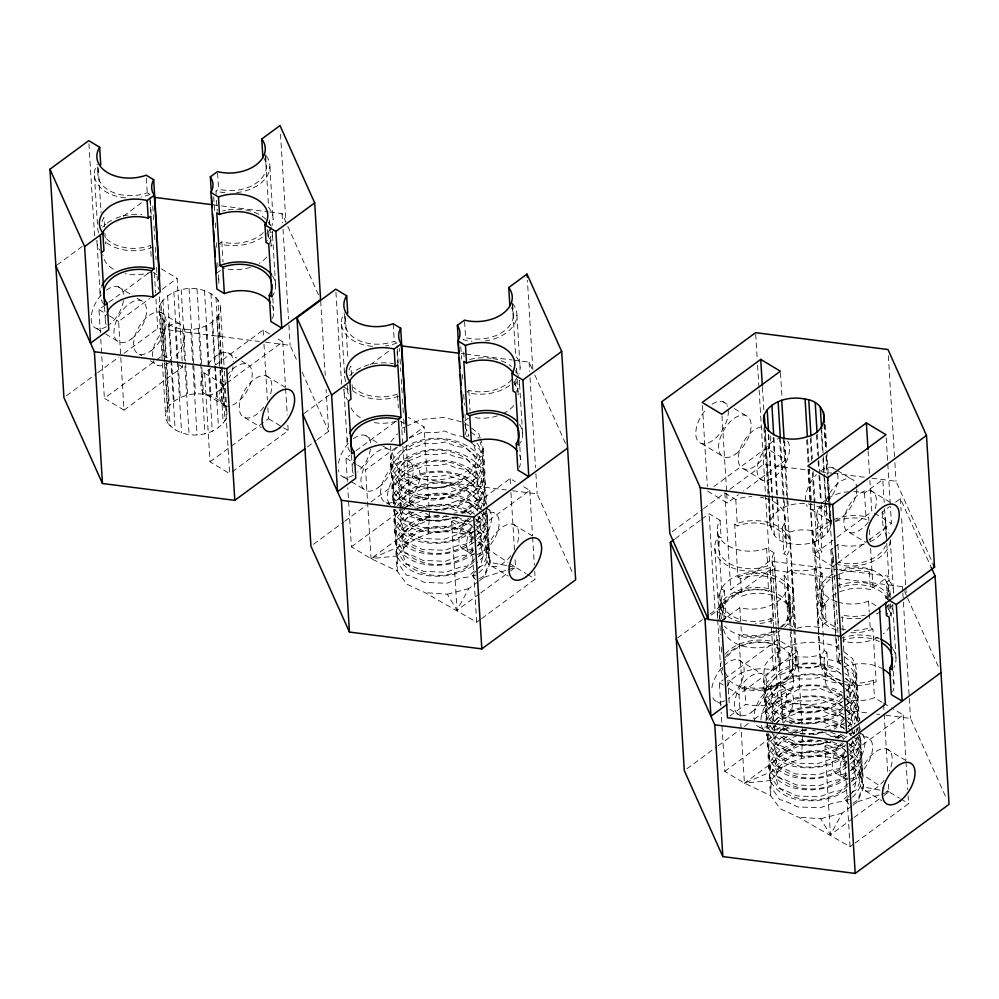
<?xml version="1.0" encoding="UTF-8"?>
<svg xmlns="http://www.w3.org/2000/svg" width="999" height="999" viewBox="0 0 999 999"><rect width="100%" height="100%" fill="white"/><g stroke="black" fill="none" stroke-linecap="round" stroke-linejoin="round"><path stroke-width="0.75" stroke-dasharray="5 3.75" d="M476.96 443.281C503.908 478.746 449.475 507.817 418.681 498.089C406.855 495.804 396.853 488.686 391.433 477.984L392.083 460.564C410.414 431.743 458.054 431.281 479.957 456.331C497.814 485.714 463.136 511.388 435.776 510.227M419.343 509.065C407.53 506.78 397.54 499.662 392.108 488.961L392.757 471.54C411.076 442.719 458.728 442.257 480.619 467.307C491.533 484.39 482.055 506.643 464.148 514.248M395.567 504.22L392.769 499.937L393.431 482.517C411.763 453.696 459.39 453.234 481.293 478.284C484.49 487.112 489.385 497.327 483.316 506.281M473.189 531.306C458.504 542.17 439.098 545.479 421.366 541.995C409.54 539.722 399.55 532.604 394.118 521.903L394.78 504.483C413.099 475.661 460.739 475.199 482.642 500.249L484.527 505.531M473.863 542.282C459.178 553.159 439.772 556.455 422.028 552.984C410.214 550.699 400.224 543.581 394.792 532.879L395.442 515.459L400.549 509.04M474.525 553.259C459.852 564.123 440.447 567.444 422.702 563.96C410.876 561.675 400.899 554.557 395.467 543.856L396.116 526.436L407.342 513.474L411.463 511.638M472.752 565.821C458.541 575.624 440.122 578.109 423.376 574.937C411.551 572.664 401.561 565.546 396.128 554.832L396.79 537.412C405.519 521.503 424.238 515.771 441.271 515.109M480.419 619.43L476.685 622.177L425.012 592.632L406.905 584.253L397.115 570.991L396.615 562.787L397.465 548.389C412.762 523.414 449.088 521.066 473.126 533.803M841.445 713.511C827.234 723.313 808.815 725.798 792.07 722.627C780.256 720.341 770.254 713.224 764.822 702.522L765.484 685.102C780.356 660.664 815.234 658.104 839.21 669.392M771.578 722.002L765.496 713.498L766.158 696.078C781.455 671.091 817.781 668.743 841.82 681.48M765.983 721.44L766.82 707.055C782.13 682.08 818.443 679.72 842.494 692.457M846.578 755.843C831.905 766.708 812.499 770.017 794.754 766.545C782.929 764.26 772.939 757.142 767.507 746.44L767.819 733.666M847.252 766.82C832.567 777.697 813.174 780.993 795.429 777.522C783.603 775.236 773.613 768.119 768.181 757.417L768.843 739.997L772.976 734.615M847.926 777.796C833.241 788.673 813.835 791.982 796.103 788.498C784.277 786.225 774.287 779.108 768.855 768.393L769.517 750.973L780.731 738.024L786.225 735.564M846.153 790.359C831.93 800.162 813.511 802.647 796.765 799.475C784.952 797.202 774.962 790.084 769.53 779.382L770.179 761.95C778.908 746.041 797.627 740.309 814.66 739.647M853.808 843.968L850.074 846.715L798.413 817.17L780.294 808.79L770.516 795.529L770.017 787.324L770.853 772.939C786.151 747.951 822.477 745.604 846.515 758.341M393.419 503.783L394.106 493.494C412.425 464.672 460.064 464.223 481.968 489.26L486.913 505.057M766.807 728.321L767.494 718.031C782.791 693.056 819.118 690.696 843.156 703.446M393.968 503.946L394.305 496.803L405.569 484.503L421.178 478.446L424.625 476.261L438.898 476.473L447.165 474.912L456.555 478.733L468.032 480.956L471.74 484.927L482.467 493.206L486.6 507.23M394.905 509.203L394.118 521.903M767.369 728.483L767.694 721.34L778.958 709.04L794.567 702.984L798.014 700.799L812.299 701.011L820.554 699.45L829.944 703.284L841.42 705.494L845.142 709.465M768.306 733.753L767.507 746.44M766.57 720.117L767.032 710.364L778.296 698.064L793.905 692.007L797.352 689.822L811.625 690.034L819.879 688.473L829.27 692.295L840.746 694.517L842.607 696.503M390.709 446.016L390.759 467.008C396.191 477.709 406.181 484.827 418.007 487.1C445.904 494.268 494.942 475.487 480.669 439.535M473.838 538.586C449.275 525.836 413.037 530.794 397.914 555.894L397.115 570.991L371.041 558.653L351.386 546.828L347.764 487.687M847.227 763.136C822.664 750.374 786.425 755.331 771.315 780.431L770.516 795.529L744.43 783.191L724.774 771.365L721.166 712.225M428.134 533.653L429.545 515.571L424.125 426.86L408.404 417.407M801.523 758.191L802.659 735.439M390.759 467.008L391.62 452.884L397.502 446.928M391.433 477.984L392.295 463.861L403.559 451.56L419.168 445.504L422.614 443.319L436.888 443.531L445.142 441.97L454.533 445.804L466.009 448.014L469.73 451.985L480.444 460.277L485.114 475.624M392.769 499.937L393.631 485.814L404.895 473.526L420.504 467.47L423.951 465.284L438.236 465.497L446.491 463.936L455.881 467.757L467.357 469.98L471.066 473.951L481.793 482.23L486.463 497.589M394.792 532.879L395.654 518.756L405.119 508.578M395.467 543.856L396.316 529.732L407.58 517.445L423.189 511.388M396.128 554.832L396.99 540.721L408.254 528.421L423.863 522.365L427.31 520.179L441.595 520.392L449.85 518.831L459.24 522.652L470.716 524.875L473.501 527.847M843.218 700.948C828.546 711.825 809.14 715.109 791.395 711.638C779.582 709.365 769.58 702.247 764.16 691.545L765.009 677.422L776.273 665.122L791.882 659.065L795.329 656.88L809.615 657.092L817.869 655.531L827.259 659.365L838.735 661.575L840.596 663.561M764.822 702.522L765.684 688.398L776.947 676.111L792.557 670.054L796.003 667.856L810.289 668.081L818.543 666.508L827.934 670.341L839.41 672.552L841.27 674.537M768.181 757.417L769.043 743.293L779.407 732.055M768.855 768.393L769.717 754.282L780.981 741.982L796.59 735.926M769.53 779.382L770.391 765.259L781.655 752.959L797.252 746.902L800.699 744.717L814.984 744.929L823.238 743.368L832.629 747.19L844.105 749.412L846.89 752.397M392.108 488.961L392.957 474.837L404.22 462.549L419.83 456.493L423.276 454.295L437.562 454.52L445.816 452.947L455.207 456.78L466.683 458.991L470.404 462.974L481.118 471.253L485.789 486.613M765.496 713.498L766.358 699.375L777.622 687.087L793.231 681.031L796.678 678.845L810.951 679.058L819.217 677.497L828.608 681.318L840.084 683.541L843.793 687.512M845.916 744.854C831.23 755.731 811.825 759.028 794.08 755.556C782.267 753.283 772.277 746.166 766.845 735.464L767.095 732.629M828.371 475.949L831.218 522.452C831.031 532.592 821.765 539.36 812.949 542.32A30.694 20.455 -3.5 0 1 789.61 543.493C765.396 540.397 770.329 516.033 769.43 498.513M764.16 691.545L763.536 681.343L764.335 666.246C779.12 641.558 812.749 637.474 837.849 647.09M477.197 510.901L479.907 499.762L476.398 488.823C458.603 466.745 419.493 466.421 401.573 488.486L398.851 498.251L402.272 507.717M479.22 516.308L477.872 521.878L475.999 524.075M847.901 691.52L850.611 680.381L847.102 669.442L844.105 666.483M849.25 713.486L851.96 702.347L848.451 691.408L845.416 688.411M850.599 735.439L851.273 732.654M852.622 740.858L851.26 746.428L849.387 748.613M399.912 507.842L402.247 499.463C420.154 477.397 459.278 477.722 477.072 499.8L480.132 509.378M402.922 510.439L400.187 520.217L403.608 529.682C421.303 548.139 454.745 545.804 472.252 528.446M772.239 722.801L774.974 713.024C790.758 693.318 823.139 691.87 842.706 706.38M775.249 725.399L772.914 733.778L776.335 743.231C793.768 761.488 826.061 759.203 844.03 743.094M776.31 734.989L773.588 744.755L777.01 754.22C794.704 772.677 828.134 770.341 845.641 752.984M465.097 434.665L466.658 429.308L468.506 430.132M840.109 662.524L838.099 660.539L840.059 653.846M480.132 509.84L486.251 494.08M853.533 734.39L855.344 728.558M474.125 523.813L484.652 533.179C492.769 546.54 490.034 564.91 477.097 574.088M844.58 662.662C861.275 672.302 861.263 698.801 846.215 709.752M844.917 673.376C861.338 682.592 862.249 708.478 847.914 719.73M847.514 748.351L858.041 757.717C866.158 771.078 863.423 789.447 850.486 798.626M487.137 508.566L480.994 523.913L474.3 530.244M486.251 511.201C490.172 520.966 484.715 532.604 477.21 539.11M483.903 512.275C491.383 525.636 488.261 543.281 475.649 552.197M477.659 516.583C493.518 527.022 491.421 553.046 476.323 563.186M843.83 651.735L852.209 658.229C860.414 671.915 857.329 690.609 844.342 699.887M845.591 684.352C859.252 691.982 862.462 711.837 854.182 724.325M856.193 732.279L859.327 723.576M860.526 733.104L854.395 748.451L847.701 754.782M859.652 735.739C863.561 745.504 858.104 757.142 850.599 763.648M857.292 736.812C864.772 750.174 861.65 767.819 849.038 776.747M852.11 742.057C866.995 752.809 864.322 777.896 849.712 787.724M483.441 448.301L477.272 463.012C456.98 482.854 423.588 485.177 399.912 470.067L390.134 456.805M479.47 580.719L484.253 577.197L490.434 562.487L490.272 559.952L485.589 544.405L474.912 534.877M856.842 672.839L850.661 687.549L845.878 691.071M852.859 805.256L857.654 801.735L863.823 787.025L858.99 768.943L850.624 761.475M483.716 512.45L480.806 520.829L475.437 524.238M857.105 736.987L854.195 745.366L848.838 748.775M484.228 461.138L478.121 476.91L470.167 482.005L462.612 489.21L455.644 490.222L441.271 495.417L419.018 494.555L405.344 488.224L400.974 487.287L395.367 479.133L391.246 474.95M484.902 472.115L478.796 487.887L470.841 492.982L463.286 500.187L456.318 501.198L441.945 506.406L419.692 505.531L406.019 499.213L401.635 498.264L396.041 490.109L391.92 485.926M485.576 483.104L479.458 498.863L471.516 503.971L463.961 511.163L454.108 513.224M487.587 516.033L481.481 531.805L477.185 534.527M488.261 527.022L482.155 542.782L476.785 546.191M488.936 537.999L482.817 553.758L478.533 556.493M489.597 548.975L483.491 564.747L478.134 568.144M490.272 559.952L484.165 575.724L478.796 579.133M857.629 685.676L851.51 701.448L846.153 704.857M858.291 696.665L852.184 712.424L847.889 715.147M858.965 707.642L852.859 723.401L847.489 726.81M858.041 722.314L859.639 718.618L854.957 703.071L846.265 695.329M860.988 740.571L854.869 756.343L850.586 759.065M861.65 751.56L855.544 767.319L850.174 770.729M862.324 762.537L856.218 778.308L851.922 781.031M862.999 773.513L856.892 789.285L851.523 792.694M863.673 784.49L857.554 800.261L852.197 803.671M478.271 581.605L468.693 588.648L457.03 610.364L447.315 594.218L425.012 592.632M851.66 806.143L842.095 813.186L830.419 834.902L820.703 818.755L798.413 817.17M770.766 520.204C773.838 512.862 780.893 508.204 788.186 505.681A30.694 20.455 -3.5 0 1 811.525 504.507C820.504 506.53 830.306 512.425 831.218 522.452M768.169 729.02L770.366 725.711M161.201 302.685C173.514 285.152 203.971 283.354 217.882 299.812L224.338 405.207A30.694 20.455 -3.5 0 1 224.912 420.779C212.6 438.311 182.155 440.109 168.232 423.651L161.788 318.244A30.694 20.455 -3.5 0 1 161.201 302.685L167.645 408.079A30.694 20.455 -3.5 0 0 168.232 423.651M161.788 318.244C175.699 334.702 206.156 332.904 218.469 315.372A30.694 20.455 -3.5 0 0 217.882 299.812M167.645 408.079C179.957 390.559 210.414 388.761 224.338 405.207M390.934 441.708L397.465 433.841M775.149 725.311L770.666 730.569M776.048 724.25L779.632 720.017L795.241 713.973L798.688 711.775L812.974 711.987L821.228 710.426L830.619 714.26L842.095 716.47L843.955 718.456M475.524 579.695L472.24 575.561L475.936 571.228M476.86 570.142L480.556 565.796L483.266 554.657L479.757 543.718L474.687 538.736M848.913 804.232L845.629 800.099L849.325 795.766M850.249 794.68L853.945 790.334L856.655 779.195L853.146 768.256L848.089 763.273M470.641 518.556C452.672 534.652 420.379 536.95 402.934 518.693L399.525 509.24M472.927 539.423C455.419 556.78 421.978 559.115 404.283 540.659L400.861 531.193L403.596 521.428L412.05 512.937L414.66 511.763M476.673 535.052L478.546 532.867L481.243 521.728L479.495 516.258M473.588 550.399C456.081 567.757 422.652 570.092 404.957 551.635L401.536 542.17L404.258 532.405C420.055 512.687 452.422 511.251 471.99 525.761M477.335 546.028L479.208 543.843L481.918 532.704L478.409 521.765L475.374 518.768M474.263 561.388C456.755 578.746 423.326 581.068 405.619 562.612L402.21 553.159L404.932 543.381C420.941 523.451 454.483 521.903 473.676 537.737M478.009 557.005L479.882 554.82L482.592 543.681L479.083 532.742L477.06 530.744M843.218 696.99C826.136 715.534 791.633 718.031 773.651 699.325L770.229 689.859L772.951 680.082C788.96 660.152 822.502 658.616 841.695 674.437M842.956 709.065C825.449 726.423 792.02 728.758 774.312 710.301L770.903 700.836L773.626 691.071C789.422 671.353 821.79 669.917 841.358 684.427M846.702 704.695L848.576 702.509L851.285 691.37L847.776 680.431L845.753 678.433M844.567 718.955L840.821 723.326L828.096 730.431M848.051 726.648L849.924 724.462L852.622 713.323L849.125 702.384L847.09 700.386M846.315 763.96C828.808 781.318 795.379 783.653 777.672 765.197L774.262 755.731L776.985 745.966L785.451 737.474L788.061 736.3M850.062 759.59L851.935 757.404L854.644 746.265L852.884 740.796M846.99 774.937C829.482 792.294 796.041 794.63 778.346 776.173L774.924 766.72L777.659 756.942C793.443 737.237 825.823 735.788 845.391 750.299M850.736 770.566L852.609 768.381L855.306 757.242L851.81 746.303L848.763 743.306M847.664 785.926C830.157 803.283 796.715 805.619 779.02 787.15L775.599 777.697L778.333 767.919C794.342 747.989 827.884 746.44 847.077 762.274M851.41 781.543L853.283 779.357L855.981 768.219L852.484 757.279L850.449 755.294L858.541 761.675L863.211 777.022M397.265 506.031L406.243 495.479L421.853 489.423L425.299 487.237L439.572 487.45L447.827 485.889L457.217 489.722L468.706 491.933L472.415 495.904L483.129 504.195L483.454 505.494M401.511 508.004C422.777 486.95 463.411 488.424 483.304 511.226M774.237 721.565C791.72 703.471 822.414 703.221 843.83 714.422M776.847 730.469L780.069 727.035M403.983 509.378C422.077 488.286 460.327 489.148 477.747 510.789M775.649 724C791.645 704.07 825.186 702.522 844.38 718.356M778.433 732.866L784.777 726.498M468.943 518.031L464.622 522.152L457.654 523.164L443.281 528.359L421.029 527.497L407.367 521.166L402.984 520.229L397.377 512.075L393.256 507.879L393.444 510.914C398.876 521.628 408.866 528.746 420.691 531.018C438.436 534.49 457.829 531.193 472.515 520.317M471.778 526.948L465.297 533.129L458.329 534.14L443.956 539.335L421.703 538.473L408.029 532.142L403.658 531.206L398.052 523.051L393.931 518.868M473.526 536.9L465.971 544.105L459.003 545.117L444.63 550.312L422.377 549.45L408.703 543.119L404.32 542.182L398.726 534.028L394.605 529.845M473.126 548.913L466.645 555.082L459.677 556.093L445.304 561.301L423.039 560.427L409.378 554.108L404.995 553.171L399.4 545.017L395.279 540.821M474.875 558.866L467.307 566.058L460.339 567.07L445.979 572.277L423.713 571.403L410.052 565.084L405.669 564.148L400.062 555.993L395.941 551.798M474.463 570.866L467.982 577.047L461.014 578.059L446.64 583.254L424.388 582.392L410.726 576.061L406.343 575.124L400.736 566.97L396.615 562.787M842.482 707.579L836.001 713.748L829.033 714.76L814.672 719.954L792.407 719.093L778.745 712.762L774.362 711.825L768.755 703.671L764.635 699.487M844.242 717.519L836.675 724.725L829.707 725.736L823.963 727.821M842.344 742.569L838.024 746.69L831.056 747.702L816.683 752.896L794.43 752.035L780.756 745.704L776.373 744.767L770.778 736.613L766.658 732.429L766.845 735.464M845.179 751.498L838.698 757.667L831.73 758.678L817.357 763.873L795.092 763.011L781.43 756.68L777.047 755.744L771.44 747.589L767.332 743.406M846.927 761.438L839.36 768.643L832.392 769.655L818.019 774.862L795.766 773.988L782.105 767.669L777.721 766.72L772.115 758.566L767.994 754.382M846.515 773.451L840.034 779.62L833.066 780.631L818.693 785.838L796.44 784.964L782.766 778.646L778.396 777.709L772.789 769.555L768.668 765.359M848.263 783.403L840.708 790.609L833.74 791.62L819.367 796.815L797.115 795.953L783.441 789.622L779.058 788.686L773.463 780.531L769.342 776.335M847.864 795.404L841.383 801.585L834.415 802.597L820.042 807.791L797.776 806.93L784.115 800.599L779.732 799.662L774.138 791.508L770.017 787.324M57.105 264.922L82.143 246.491M123.426 216.096L142.195 202.285M216.184 194.156L215.996 191.059L218.569 189.148A34.228 22.815 -3.5 0 0 256.93 182.63A34.228 22.815 -3.5 0 0 262.824 156.581M100.375 332.929L98.951 309.578L103.933 305.919M108.916 302.247L150 272.003M263.324 232.642A34.228 22.815 -3.5 0 1 221.803 241.858L219.218 243.756A37.775 25.175 -3.5 0 0 266.308 233.816M161.401 268.868L177.123 278.321L182.542 367.033L124.026 410.114L118.606 321.403L149.725 298.489M162.175 289.323L177.123 278.321M216.271 273.464L221.029 269.955M270.03 227.685L271.166 246.291A34.228 22.815 -3.5 0 0 267.657 235.639L272.527 232.043M66.421 395.754L96.453 373.638M97.702 372.727L118.968 357.068M123.976 353.384L157.755 328.509L259.34 341.433M124.026 410.114L104.383 398.301L155.419 360.714M156.668 359.802L162.887 355.219L159.178 294.518M204.595 373.114L224.251 384.927L229.67 473.638L210.027 461.825L204.595 373.114L210.826 368.531M215.796 364.86L263.112 330.032L269.668 333.978M226.736 383.092L282.767 341.858L274.9 337.125M210.027 461.825L229.945 447.165M231.194 446.241L268.544 418.743L267.869 407.854M304.121 413.449L329.146 395.03M370.429 364.635L390.447 349.9M232.168 471.815L288.187 430.569L287.712 422.789M307.38 446.928L316.134 440.484M317.395 439.56L328.646 431.268L326.086 389.423M511.438 307.63A34.228 22.815 -3.5 0 1 502.46 332.192A34.228 22.815 -3.5 0 1 465.584 337.687L462.999 339.585A37.775 25.175 -3.5 0 0 471.965 341.246M347.39 481.468L345.954 458.116L349.687 455.369M355.919 450.786L397.003 420.542M467.082 391.658L468.806 390.397A34.228 22.815 -3.5 0 0 512.112 379.245M397.914 555.894L371.041 558.653L365.609 469.942L396.74 447.028M409.19 437.862L424.125 426.86M464.473 421.116L470.417 416.745M518.181 394.817A34.228 22.815 -3.5 0 0 514.66 384.165L519.53 380.582M313.424 544.28L343.456 522.177M344.705 521.253L365.984 505.594M370.979 501.91L404.77 477.047L506.356 489.972M351.386 546.828L402.422 509.253M403.671 508.341L409.902 503.758L406.181 443.057M479.445 593.868L457.03 610.364L451.598 521.653L457.829 517.07M462.812 513.399L510.114 478.571L515.359 481.718M476.685 622.177L471.253 533.466L473.751 531.63M474.987 530.719L529.77 490.384L520.604 484.877M480.681 592.944L509.315 571.865M510.564 570.953L515.546 567.282L514.872 556.393M481.655 618.518L535.202 579.108L534.715 571.316M713.86 486.6L766.158 448.101L785.801 459.915L743.481 491.083M672.315 531.668L702.347 509.565M703.596 508.641L724.862 492.982L735.776 499.55A34.228 22.815 -3.5 0 1 751.91 496.653M729.869 489.298L763.661 464.423L810.064 470.329M675.361 538.611L700.386 520.179M701.635 519.268L709.14 513.736L720.067 520.304A34.228 22.815 -3.5 0 0 727.884 545.654A34.228 22.815 -3.5 0 0 766.583 548.276L774.088 552.784L778.77 629.47M707.642 491.183L727.297 502.997L738.498 494.742M765.334 498.326A34.228 22.815 -3.5 0 1 782.292 527.522L789.797 532.042L795.704 628.658L788.211 624.15A34.228 22.815 -3.5 0 0 780.394 598.788A34.228 22.815 -3.5 0 0 741.695 596.178L730.769 589.61L769.567 561.051L837.637 569.705M789.797 532.042A30.694 20.455 -3.5 0 1 813.136 530.856L820.279 525.599A34.228 22.815 -3.5 0 1 820.241 505.444M853.795 491.595A34.228 22.815 -3.5 0 1 864.522 493.031L882.779 479.582L884.19 502.584M677.509 637.999L702.534 619.567M710.052 614.035L770.104 569.83L834.752 578.059M711.113 615.147L723.288 606.181A34.228 22.815 -3.5 0 1 729.17 580.132A34.228 22.815 -3.5 0 1 767.532 573.613L774.662 568.356A30.694 20.455 -3.5 0 1 774.088 552.784M721.578 621.116L739.834 607.679A34.228 22.815 -3.5 0 0 778.196 601.148A34.228 22.815 -3.5 0 0 784.09 575.099L791.22 569.855A30.694 20.455 -3.5 0 0 814.56 568.668L822.065 573.176A34.228 22.815 -3.5 0 0 836.55 601.61M833.853 566.982L813.286 554.707L835.701 538.211M836.937 537.287L871.802 511.625L869.892 480.507M721.615 618.593A34.228 22.815 -3.5 0 1 733.303 595.704A34.228 22.815 -3.5 0 1 768.606 591.171L771.191 589.273A37.775 25.175 -3.5 0 0 731.156 593.893A37.775 25.175 -3.5 0 0 718.393 619.88M837.412 574.862A34.228 22.815 -3.5 0 0 825.112 604.657L822.527 606.555L819.305 553.858L821.89 551.96A34.228 22.815 -3.5 0 1 831.48 523.538M835.376 521.64A34.228 22.815 -3.5 0 1 866.133 519.38L868.718 517.482L868.905 520.579M835.664 636.026L831.355 565.484A30.694 20.455 -3.5 0 0 830.768 549.912L833.141 548.164M834.327 547.29L837.899 544.667A34.228 22.815 -3.5 0 0 864.922 543.781M869.842 541.883A34.228 22.815 -3.5 0 0 882.142 512.087L889.447 506.718M895.541 502.235L900.411 498.651L931.305 567.544M836.675 563.773L832.941 566.52L827.609 479.37M837.924 562.862L867.794 540.859M869.043 539.947L891.458 523.451L890.409 506.331M790.271 632.105L791.495 652.247A37.775 25.175 -3.5 0 1 785.589 681.743A37.775 25.175 -3.5 0 1 742.095 688.623L738.873 635.926L741.445 634.028A34.228 22.815 -3.5 0 0 776.111 629.87M779.807 627.497A34.228 22.815 -3.5 0 0 785.701 601.448L788.273 599.55L790.172 630.556M836.388 564.135L838.973 562.225A34.228 22.815 -3.5 0 0 885.489 545.841M886.6 537.537A34.228 22.815 -3.5 0 0 883.216 529.657L885.801 527.759A37.775 25.175 -3.5 0 1 889.185 533.528M720.779 706.006L719.355 682.654L723.089 679.907M724.337 678.995L777.871 639.585L797.514 651.398L802.559 733.89M838.598 574.338A34.228 22.815 -3.5 0 1 869.355 572.077L871.94 570.179A37.775 25.175 -3.5 0 0 838.473 571.703M796.927 628.284A30.694 20.455 -3.5 0 1 819.043 627.472L826.185 622.227A34.228 22.815 -3.5 0 1 832.067 596.178L838.486 592.432A34.228 22.815 -3.5 0 1 870.429 589.647L888.698 576.198L839.185 569.905M742.095 688.623L744.68 686.725A34.228 22.815 -3.5 0 0 783.029 680.207A34.228 22.815 -3.5 0 0 788.923 654.158L791.495 652.247M887.487 599.412L886.438 582.355L889.023 580.456L884.565 508.728M740.334 716.271L738.998 694.48L797.514 651.398M726.935 686.613A34.228 22.815 -3.5 0 1 773.438 670.229L780.581 664.972A30.694 20.455 -3.5 0 1 779.994 649.4L778.87 631.006M729.919 715.946L745.754 704.295A34.228 22.815 -3.5 0 0 784.103 697.764A34.228 22.815 -3.5 0 0 789.997 671.715L788.923 654.158M789.997 671.715L797.127 666.47A30.694 20.455 -3.5 0 0 820.466 665.284L827.971 669.792A34.228 22.815 -3.5 0 0 842.469 698.239M841.008 664.36L837.262 662.1A30.694 20.455 -3.5 0 0 836.675 646.54L841.433 643.031M890.796 613.861A34.228 22.815 -3.5 0 0 888.049 608.716L892.931 605.119M686.825 768.83L716.845 746.715M718.106 745.791L739.372 730.144M744.38 726.448L749.387 722.764M754.382 719.08L778.159 701.585L842.806 709.802M724.774 771.365L774.575 734.715M780.806 730.132L783.291 728.296L777.871 639.585M841.096 694.605C821.54 708.491 793.356 707.08 773.313 694.605L763.536 681.343M852.834 818.406L830.419 834.902L824.999 746.191L831.218 741.608M836.2 737.936L841.183 734.277M850.074 846.715L844.654 758.004L847.14 756.168M848.388 755.256L903.158 714.934L891.37 707.841M854.083 817.482L882.716 796.403M883.953 795.491L888.935 791.82L888.273 780.931M855.057 843.056L908.591 803.646L908.116 795.866M844.567 722.901L834.202 729.033M797.839 723.738L799.362 722.764L813.636 722.976L821.902 721.403L831.293 725.237L842.769 727.447L845.554 730.431M837.537 738.785L842.794 735.464M461.738 513.324L468.094 509.765L476.523 499.925L479.233 488.786L475.724 477.847C457.929 455.769 418.818 455.432 400.911 477.51L398.176 487.275L401.598 496.74C421.466 517.182 460.177 512.262 475.861 488.948L478.558 477.809L475.062 466.87C457.267 444.792 418.144 444.455 400.237 466.521L397.502 476.298L400.924 485.764C420.804 506.193 459.515 501.286 475.187 477.959L477.884 466.82L474.388 455.881C456.593 433.803 417.47 433.479 399.563 455.544L396.84 465.322L400.249 474.775C420.129 495.217 458.841 490.309 474.513 466.983L477.222 455.844L473.713 444.905L471.715 442.932M835.127 737.861L841.495 734.302M402.122 428.234L404.845 426.973M406.206 426.348L421.153 419.468L443.643 417.407L461.488 421.815M422.502 508.241C438.349 502.859 457.879 504.345 471.316 514.785M789.997 724.15C806.755 715.721 829.045 716.995 844.043 728.346M795.891 732.779L806.143 730.569M789.672 722.752C806.905 715.009 827.934 716.708 844.505 725.399M419.692 507.967C438.012 501.785 461.251 502.834 476.61 515.646M793.081 732.504L796.29 731.118L807.142 729.495M409.115 542.42L371.041 558.653L429.545 515.571L425.624 513.211M782.504 766.957L744.43 783.191L740.721 722.489M409.253 438.136L421.94 432.342L436.213 432.555L444.48 430.994L453.871 434.815L462.637 436.526M787.986 728.034L780.306 731.006M406.918 506.468L422.515 500.412L425.961 498.214L440.247 498.439L448.501 496.865L457.892 500.699L469.368 502.909L477.934 510.651M446.928 515.821L442.619 517.382L420.354 516.508L407.742 510.664M820.316 740.359L816.008 741.92L793.755 741.046L783.228 736.151M484.253 577.197L507.005 569.992M508.429 569.542L515.546 567.282L526.023 573.588M857.654 801.735L880.406 794.53M881.83 794.08L888.935 791.82L899.425 798.126M447.315 594.218L468.693 588.648M820.703 818.755L842.095 813.186M457.305 517.382L439.822 521.328L420.017 520.042C413.111 517.02 404.545 515.896 399.775 509.44M830.693 741.92L813.223 745.866L793.406 744.58C785.464 741.595 776.298 739.61 771.34 731.98M826.448 731.83L815.546 734.427L809.165 734.764M455.369 516.87C439.235 521.853 418.768 522.927 405.656 510.564M822.527 731.705C809.215 735.589 793.406 734.864 781.767 726.985M827.372 741.733C811.625 746.553 791.745 747.077 779.045 735.114M830.381 736.713L837.349 735.701M472.24 575.561L475.999 575.124M845.629 800.099L849.387 799.662M771.315 780.431L744.43 783.191L802.946 740.109L799.013 737.749M466.096 436.026L468.868 436.063L466.658 429.308M426.635 509.203L440.921 509.415L449.175 507.854L458.566 511.675L470.042 513.898M838.099 660.539L842.257 660.601M800.037 733.741L814.31 733.953L822.564 732.392L831.955 736.213L843.443 738.436M806.48 730.132L793.081 730.069L783.878 725.786M212.812 204.783L268.219 211.838M269.755 212.025L282.068 213.599L285.926 222.19L280.382 131.706M461.351 353.521L464.435 353.908M465.971 354.108L512.137 359.977M513.686 360.177L529.07 362.137L532.929 370.729L527.397 280.244M265.497 342.22L290.122 345.354L297.078 360.839M820.903 471.715L831.73 473.089M833.278 473.289L865.771 477.422M871.952 478.209L896.016 481.268L933.278 564.373M512.512 490.746L537.137 493.881L573.126 574.175M836.288 578.246L902.472 586.675L904.12 590.359M844.342 710.002L868.968 713.136M876.66 714.11L879.744 714.51M885.901 715.296L910.526 718.418L946.528 798.713M824.55 740.559L827.547 741.033M456.73 516.92L472.452 522.814M506.68 565.596L490.434 562.487L485.801 547.877L475.037 539.522M508.154 565.871L515.546 567.282L509.078 563.061M880.069 790.134L863.823 787.025L859.202 772.414L848.426 764.06M885.988 791.258L888.935 791.82L882.467 787.612M812.449 730.294L815.334 730.943M792.744 733.603L779.72 728.758L775.224 725.986M840.346 734.165L846.84 737.374M832.304 741.832L845.841 747.364M830.669 732.055L842.694 737.324L844.717 739.322M722.789 401.673L729.12 405.482M734.19 408.529L745.591 415.384M832.442 467.607L836.2 469.867M837.449 470.616L851.235 478.908M870.891 490.721L889.884 502.147M874.425 513.211L891.458 523.451M701.323 443.431L724.125 457.142M743.78 468.968L762.574 480.269M810.976 509.365L829.769 520.679M849.425 532.492L865.883 542.395M887.799 599.425L885.364 597.964A34.228 22.815 -3.5 0 0 877.547 572.614A34.228 22.815 -3.5 0 0 838.848 569.992M837.774 602.01A34.228 22.815 -3.5 0 0 868.581 601.148L879.495 607.717M734.677 524.275L737.387 525.899A34.228 22.815 -3.5 0 1 776.086 528.521A34.228 22.815 -3.5 0 1 783.915 553.883L786.625 555.506L789.847 608.216L787.137 606.58A34.228 22.815 -3.5 0 0 779.32 581.231A34.228 22.815 -3.5 0 0 740.609 578.608L737.899 576.972L734.677 524.275A37.775 25.175 -3.5 0 1 778.533 526.723A37.775 25.175 -3.5 0 1 786.625 555.506M98.389 170.205A34.228 22.815 -3.5 0 0 111.738 191.833A34.228 22.815 -3.5 0 0 147.253 192.77L149.975 194.393L150.25 199.051M345.392 318.731A34.228 22.815 -3.5 0 0 358.753 340.372A34.228 22.815 -3.5 0 0 394.255 341.308L396.978 342.932L397.265 347.59M740.134 622.052A37.775 25.175 -3.5 0 1 721.653 588.935L718.418 536.238L721.141 537.874A34.228 22.815 -3.5 0 0 728.958 563.224A34.228 22.815 -3.5 0 0 767.657 565.846L770.366 567.469L773.588 620.179A37.775 25.175 -3.5 0 1 755.419 623.788M844.13 684.078A37.775 25.175 -3.5 0 1 824.175 650.599L820.953 597.902L823.676 599.525A34.228 22.815 -3.5 0 0 838.161 627.971M854.058 630.394A34.228 22.815 -3.5 0 0 870.191 627.497L872.901 629.133L876.123 681.83A37.775 25.175 -3.5 0 1 845.604 684.402M721.653 588.935L724.362 590.571A34.228 22.815 -3.5 0 0 732.18 615.921A34.228 22.815 -3.5 0 0 770.878 618.543L773.588 620.179M824.175 650.599L826.897 652.235A34.228 22.815 -3.5 0 0 841.395 680.669M842.607 681.068A34.228 22.815 -3.5 0 0 873.413 680.207L876.123 681.83M843.68 698.638A34.228 22.815 -3.5 0 0 874.487 697.764L882.979 702.871M883.516 703.109L890.059 707.055M153.346 272.565L157.093 274.825M344.081 387.275L348.938 390.197M400.349 421.103L404.096 423.364M724.55 619.58A34.228 22.815 -3.5 0 1 725.973 616.92L715.059 610.352L709.14 513.736M723.501 629.258A34.228 22.815 -3.5 0 0 772.489 644.892L779.994 649.4M118.194 286.825L130.857 294.443M137.188 298.251L140.984 300.537M160.639 312.362L179.433 323.664M227.834 352.759L236.601 358.042M241.621 361.051L246.628 364.073M266.283 375.886L285.277 387.312M365.197 435.364L377.859 442.982M382.929 446.029L387.987 449.075M407.642 460.889L414.473 464.997M485.951 507.979L493.631 512.599M513.286 524.425L532.28 535.851M738.586 659.902L761.388 673.613M781.031 685.426L787.874 689.547M859.34 732.517L867.032 737.15M886.687 748.963L905.681 760.389M98.951 309.578L108.117 315.097M109.428 315.884L118.606 321.403M345.954 458.116L356.443 464.423M357.754 465.209L365.609 469.942M451.598 521.653L471.253 533.466M719.355 682.654L723.276 685.027M728.521 688.174L738.998 694.48M824.999 746.191L844.654 758.004M162.887 355.219L170.754 359.952M178.609 364.672L182.542 367.033M268.544 418.743L288.187 430.569M409.902 503.758L417.757 508.479M527.335 574.375L535.202 579.108M783.291 728.296L791.158 733.029M900.723 798.913L908.591 803.646M96.716 328.596L104.321 333.167M105.582 333.928L119.518 342.307M139.173 354.121L141.671 355.632M150.449 360.901L157.967 365.422M206.368 394.53L225.162 405.831M244.817 417.657L261.276 427.547M343.731 477.135L350.062 480.944M351.323 481.705L366.521 490.846M386.176 502.659L391.87 506.081M464.473 549.75L472.165 554.37M491.82 566.183L508.279 576.086M717.12 701.673L723.451 705.481M729.782 709.29L739.922 715.384M759.565 727.197L765.271 730.619M837.874 774.287L845.566 778.908M865.209 790.733L881.68 800.624M859.202 772.414L881.18 786.762M485.801 547.877L507.792 562.225M844.28 656.53L852.497 662.849L857.167 678.209M844.954 667.519L853.171 673.838L857.841 689.185M845.629 678.496L853.845 684.814L858.516 700.174M846.29 689.472L854.507 695.791L859.177 711.151M846.965 700.449L855.181 706.768L859.327 720.791M847.639 711.438L855.856 717.757L856.867 721.365M470.891 431.993L479.108 438.311M848.313 722.414L851.835 725.124M471.553 442.982L479.77 449.3L484.44 464.647M848.975 733.391L851.323 735.202M852.509 736.101L857.204 739.71L861.875 755.069M849.649 744.367L857.866 750.686L862.537 766.046M479.108 511.563L483.803 515.172L488.474 530.519M476.261 519.83L484.478 526.148L489.148 541.508M476.935 530.806L485.152 537.125L489.822 552.484M464.46 422.552L470.442 427.197M471.64 428.121L478.821 433.691L480.207 438.074M844.829 704.432L855.631 714.048L860.314 729.595M847.602 717.294L854.982 723.85M848.276 728.271L851.435 731.081M852.497 732.017L854.595 733.89M843.044 696.403C823.85 680.569 790.309 682.105 774.3 702.047L771.578 711.812L774.987 721.278M846.752 710.376L849.787 713.361L853.296 724.3M845.404 719.355L850.461 724.35L851.335 727.085M849.113 733.328L851.136 735.326M765.309 710.464L769.43 714.66L775.037 722.814M392.595 496.903L401.523 508.104M770.104 725.636L774.924 732.642M770.429 730.981L766.171 724.475M904.669 591.583L906.318 595.267M907.579 598.076L939.097 668.381M534.815 374.937L565.709 443.843M287.812 226.411L319.967 298.114M302.123 372.115L328.646 431.268M861.2 744.08L858.416 735.289M483.778 453.671L480.107 441.92M487.799 519.542L485.027 510.751M773.226 725.499L775.661 732.255M851.785 728.446L853.533 733.915M857.492 728.658L858.778 732.904M858.653 727.309L860.002 731.768M856.53 728.733L856.842 730.032M900.411 498.651L901.16 510.914M901.635 518.581L905.756 586.063M905.856 587.599L906.23 593.731M888.348 355.719L894.505 456.468M894.879 462.674L896.016 481.268M902.472 586.675L902.746 591.321M902.846 592.869L903.321 600.624M903.421 602.172L909.202 696.728M909.29 698.276L910.526 718.418M886.213 437.849L890.309 504.77M903.158 714.934L905.931 760.064M906.018 761.625L907.729 789.635M890.284 539.747L893.506 592.444M895.953 657.479L892.731 604.782A37.775 25.175 -3.5 0 1 889.922 615.996M885.663 522.739L886.65 538.848M889.959 593.006L890.246 597.664M890.621 603.858L891.383 616.258M888.074 587L888.973 601.635M893.218 671.216L893.98 683.616M882.142 512.087L883.216 529.657M887.861 605.606L888.049 608.716M868.094 450.936L869.517 474.275M883.603 704.67L884.078 712.449M884.177 714.01L887.886 774.7M869.467 529.882L870.129 540.734M870.604 548.488L873.014 587.749M864.522 493.031L866.133 519.38M869.355 572.077L870.429 589.647M868.581 601.148L869.242 612M869.342 613.548L870.191 627.497M873.413 680.207L874.487 697.764M859.639 718.618L859.777 720.953M837.899 544.667L838.973 562.225M843.144 630.431L842.194 614.934A34.228 22.815 -3.5 0 0 865.309 615.122M843.531 636.638L843.805 641.283A34.228 22.815 -3.5 0 0 879.757 636.375M839.123 574.388L839.922 587.562A34.228 22.815 -3.5 0 1 887.487 599.188M843.818 651.111L843.144 640.259A34.228 22.815 -3.5 0 1 879.332 641.52M844.192 657.317L844.754 666.62A34.228 22.815 -3.5 0 1 882.229 668.531M825.249 424.8L826.76 449.6M826.86 451.148L828.283 474.4M833.366 557.579L838.061 634.265M838.149 635.801L839.272 654.208M824.287 424.213L825.798 449.013M826.185 455.207L827.322 473.813M827.696 480.007L829.22 504.807M829.307 506.356L829.969 517.207M824.025 423.938L825.636 450.287M826.011 456.493L827.147 475.087M827.247 476.648L828.758 501.448M828.858 502.997L830.369 527.797M830.768 549.912L835.826 632.729M836.2 638.861L836.675 646.54M835.763 637.562L837.262 662.1M821.702 430.282L823.213 455.082M823.313 456.63L824.55 476.785M824.637 478.334L826.248 504.682M826.348 506.231L826.722 512.437M821.053 427.472L822.564 452.272M822.939 458.479L823.888 473.976M823.988 475.524L827.497 532.879M817.145 434.041L818.668 458.841M818.755 460.402L819.617 474.35M819.704 475.899L821.415 503.796M821.503 505.344L821.702 508.441M816.52 435.064L817.756 455.207M818.144 461.413L818.606 469.155M818.993 475.362L820.504 500.162M820.891 506.356L822.789 537.362M820.279 525.599L821.89 551.96M825.112 604.657L826.185 622.227M822.065 573.176L823.676 599.525M826.897 652.235L827.971 669.792M816.757 514.947L818.368 541.296M821.59 594.005L822.664 611.575M811.051 437.312L812.387 459.016M813.136 471.416L815.221 505.519M819.355 584.14L820.966 610.501M824.187 663.199L825.261 680.769M810.301 438.623L811.625 460.327M812.387 472.727L814.185 502.185M814.285 503.733L816.558 540.934M814.822 541.87L818.044 594.567M807.542 439.398L808.965 462.649M809.352 468.856L811.525 504.507M813.136 530.856L819.043 627.472M817.382 610.289L820.616 662.986M806.692 440.01L808.116 463.261M808.491 469.468L810.476 502.01M810.576 503.571L812.949 542.32M814.56 568.668L818.593 634.615M818.681 636.151L820.466 665.284M808.054 469.105L813.286 554.707M780.481 372.764L782.005 397.664M784.665 441.246L785.801 459.915M784.203 440.584L787.811 499.488M787.899 501.036L788.186 505.681M790.197 543.119L793.418 595.816M783.166 438.099L789.61 543.493M791.22 569.855L794.779 628.121M794.879 629.657L797.127 666.47M792.756 611.538L795.991 664.235M780.406 438.873L784.103 499.325M784.203 500.874L784.577 507.067M785.002 516.558L786.613 542.907M789.834 595.616L790.908 613.174M779.457 437.087L783.066 495.979M783.154 497.539L785.901 542.482M790.009 611.088L793.231 663.786M787.599 585.751L789.21 612.1M792.432 664.81L793.506 682.367M782.292 527.522L783.915 553.883M787.137 606.58L788.211 624.15M784.09 575.099L785.701 601.448M773.9 437.787L777.597 498.239M777.684 499.787L778.346 510.639M773.176 437.25L779.432 539.56M768.706 434.528L773.638 515.122M768.243 434.815L774.412 535.564M774.662 568.356L778.421 629.707M778.508 631.231L780.581 664.972M765.259 430.307L769.342 496.965M762.437 387.4L763.873 410.751M764.809 426.935L771.166 530.794M763.948 427.897L769.917 525.549M772.065 560.689L776.011 625.099M776.098 626.635L777.971 657.305M755.694 334.228L757.205 359.028M757.592 365.222L759.015 388.474M759.103 390.022L769.567 561.051M770.104 569.83L778.159 701.585M766.583 548.276L767.657 565.846M770.878 618.543L772.489 644.892M767.532 573.613L768.606 591.171M773.438 670.229L771.827 643.88A34.228 22.815 -3.5 0 0 725.324 660.264M735.776 499.55L737.387 525.899M740.609 578.608L741.695 596.178M739.834 607.679L740.883 624.725M740.971 626.273L741.445 634.028M744.68 686.725L745.754 704.295M721.965 415.834L726.623 492.095M726.723 493.656L727.297 502.997M724.862 492.982L730.769 589.61M720.067 520.304L721.141 537.874M724.362 590.571L725.973 616.92M723.288 606.181L724.275 622.277M729.195 702.796L727.584 676.448A34.228 22.815 -3.5 0 1 725.336 672.627M717.357 531.268L718.431 548.838M721.653 601.535L722.789 620.142M719.767 595.529L720.841 613.099M719.28 614.672L719.567 619.318M719.942 625.524L720.516 634.827M721.266 647.227L721.74 654.969M714.859 548.626L718.081 601.336M717.294 613.661L717.582 618.319M717.669 619.867L720.516 666.37M702.409 405.582L707.354 486.513M529.07 362.137L529.645 371.428M530.019 377.634L535.526 467.532M535.901 473.738L537.137 493.881M529.77 490.384L532.529 535.526M532.629 537.087L534.34 565.097M516.895 315.197L520.117 367.907M522.552 432.942L519.33 380.232A37.775 25.175 -3.5 0 1 516.52 391.458M512.624 304.058L513.336 315.771M516.845 373.127L516.57 368.469A34.228 22.815 -3.5 0 1 515.809 372.639M517.232 379.32L517.981 391.72M512.499 304.77L515.634 355.919A37.775 25.175 -3.5 0 1 518.856 374.188M519.83 446.678L520.591 459.078M514.473 381.069L514.66 384.165M510.114 478.571L510.589 486.351M510.976 492.582L514.497 550.162M464.597 321.591L465.584 337.687M468.806 390.397L470.042 410.539M463.761 351.985L464.235 359.74M460.814 346.84L461.563 359.116M462.5 374.45L462.787 379.058M463.723 394.393L464.385 405.119M464.947 414.323L465.884 429.657M399.425 348.414L399.612 351.486M400.075 359.153L400.824 371.428M401.298 379.096L402.147 392.894M402.522 399.026L403.359 412.824M403.733 418.968L404.583 432.767M397.352 349.138L398.214 363.087M397.09 351.486L397.839 363.886M401.348 421.241L402.772 444.493M402.872 446.041L404.77 477.047M393.181 323.738L394.255 341.308M397.577 395.554L398.339 407.954M351.536 375.337L350.961 366.034A34.228 22.815 -3.5 0 0 348.614 371.441M352.11 384.627L352.572 392.382M345.317 316.346L347.964 359.752M344.418 314.048L345.042 324.3M347.277 385.626L347.452 388.549M351.523 455.207L352.285 467.607M341.458 324.088L344.68 376.785M347.128 441.82L343.906 389.123A37.775 25.175 -3.5 0 0 347.54 400.012M335.939 292.27L341.571 384.278M320.691 301.074L325.237 375.474M282.068 213.599L282.642 222.889M283.017 229.096L288.511 318.993M288.898 325.199L290.122 345.354M282.767 341.858L285.527 386.988M285.614 388.549L287.237 415.01M269.892 166.671L273.114 219.368M275.549 284.403L272.327 231.706A37.775 25.175 -3.5 0 1 268.756 244.093M265.709 156.993L266.333 167.233M269.555 219.942L269.942 226.136M265.397 154.683L268.619 207.38A37.775 25.175 -3.5 0 1 271.853 225.649M272.827 298.139L273.589 310.539M267.27 229.433L267.657 235.639M263.112 330.032L263.586 337.812M263.973 344.043L267.395 400.075M217.595 173.052L218.569 189.148M221.803 241.858L223.027 262M216.558 200.349L217.22 211.201M213.711 196.778L214.66 212.113M215.309 222.852L215.784 230.519M216.533 242.782L216.808 247.39M217.745 262.725L218.032 267.32M218.506 274.987L218.881 281.131M220.492 307.48L224.275 369.48M224.375 371.029L226.935 412.874M218.469 315.372L224.912 420.779M215.996 297.465L220.354 368.768M220.454 370.317L222.44 402.859M216.771 317.907L223.214 423.314M210.964 293.469L215.334 364.772M215.422 366.321L217.42 398.876M212.05 322.39L214.61 364.235M214.71 365.784L218.494 427.797M204.495 290.547L210.939 395.954M205.831 325.961L212.275 431.356M197.028 288.873L203.471 394.28M198.514 328.371L204.957 433.778M189.073 288.586L193.719 364.535M193.806 366.084L195.517 393.981M190.609 329.47L197.053 434.877M181.169 289.685L185.527 360.989M185.614 362.537L187.612 395.08M182.642 329.183L184.54 360.177M184.915 366.383L189.098 434.577M173.851 292.095L178.209 363.399M178.309 364.947L180.295 397.502M175.175 327.51L177.173 360.065M177.26 361.613L181.618 432.917M167.62 295.667L171.503 359.215M171.603 360.776L174.063 401.074M168.706 324.588L175.15 429.982M162.912 300.15L166.508 359.053M166.608 360.602L169.355 405.557M163.674 320.592L165.946 357.792M166.333 363.998L170.13 425.999M152.797 206.019L153.634 219.817M154.008 225.949L154.857 239.76M155.32 247.427L156.069 259.69M156.543 267.357L157.58 284.228M159.191 310.577L165.634 415.984M150.35 200.599L151.199 214.548M149.8 198.302L150.837 215.359M154.345 272.702L155.582 292.857M155.956 299.063L157.755 328.509M146.366 178.122L147.253 192.77M151.149 256.318L150.474 245.467A34.228 22.815 -3.5 0 1 102.922 233.853M104.533 226.798L103.958 217.495A34.228 22.815 -3.5 0 0 101.186 225.687M104.907 232.992L105.569 243.843M98.314 167.807L101.061 212.762M97.502 166.983L98.039 175.762M104.52 306.668L105.282 319.068M94.455 175.549L97.677 228.259A37.775 25.175 -3.5 0 0 98.876 233.204M100.112 293.294L96.891 240.584A37.775 25.175 -3.5 0 0 99.763 250.349M88.936 143.731L94.555 235.752M100.762 339.148L104.383 398.301M725.199 657.617A35.415 23.601 -3.5 0 1 777.946 645.441A35.415 23.601 -3.5 0 1 782.192 681.917A35.415 23.601 -3.5 0 1 727.684 678.933M722.926 670.441A35.415 23.601 -3.5 0 1 722.502 667.369M720.716 620.716A35.415 23.601 -3.5 0 1 762.05 589.522A35.415 23.601 -3.5 0 1 781.518 627.335M776.872 630.506A35.415 23.601 -3.5 0 1 724.462 626.223M266.246 155.769A37.775 25.175 -3.5 0 1 235.702 192.707M224.95 192.72A37.775 25.175 -3.5 0 1 215.996 191.059M271.328 226.873A37.775 25.175 -3.5 0 1 268.319 231.618M103.759 304.183A37.775 25.175 -3.5 0 1 101.374 287M222.59 210.989A37.775 25.175 -3.5 0 1 225.612 210.29M228.247 209.84A37.775 25.175 -3.5 0 1 244.33 209.765M245.829 210.002A37.775 25.175 -3.5 0 1 266.633 219.992M268.469 222.128A37.775 25.175 -3.5 0 1 270.604 225.562M272.502 275.949A37.775 25.175 -3.5 0 1 271.978 296.79M263.711 407.23A23.614 12.637 -59 0 1 239.573 410.926A23.614 12.637 -59 0 1 257.667 377.21A23.614 12.637 -59 0 1 270.167 395.192M106.381 290.147A23.614 12.637 -59 0 1 123.714 295.741M123.439 300.699A23.614 12.637 -59 0 1 109.59 324.463M106.394 326.685A23.614 12.637 -59 0 1 91.309 320.804A23.614 12.637 -59 0 1 102.21 293.843M266.721 257.055A34.228 22.815 -3.5 0 1 259.353 263.299M250.437 267.332A34.228 22.815 -3.5 0 1 223.414 268.207M102.647 227.223A37.775 25.175 -3.5 0 1 106.019 224.051M107.28 223.077A37.775 25.175 -3.5 0 1 114.585 218.843M115.934 218.269A37.775 25.175 -3.5 0 1 121.666 216.296M123.139 215.909A37.775 25.175 -3.5 0 1 141.833 214.535M226.835 375.724A23.614 12.637 -59 0 1 251.873 370.791A23.614 12.637 -59 0 1 232.73 405.02M228.696 406.143A23.614 12.637 -59 0 1 225.15 378.296M269.43 221.328A34.228 22.815 -3.5 0 1 268.806 224.101M152.447 356.506A23.614 12.637 -59 0 1 166.209 328.084A23.614 12.637 -59 0 1 184.515 329.707A23.614 12.637 -59 0 1 173.951 358.416M169.78 362.113A23.614 12.637 -59 0 1 153.284 360.651M271.928 305.157A34.228 22.815 -3.5 0 1 272.302 318.843M208.042 364.41A23.614 12.637 -59 0 1 233.354 361.675M233.079 366.633A23.614 12.637 -59 0 1 229.345 377.61M226.161 382.879A23.614 12.637 -59 0 1 204.857 393.831A23.614 12.637 -59 0 1 204.845 369.692M149.975 194.393A37.775 25.175 -3.5 0 1 141.171 196.965M125.524 197.839A37.775 25.175 -3.5 0 1 97.265 164.335M106.056 324.575A34.228 22.815 -3.5 0 1 106.031 314.897M153.197 247.103A37.775 25.175 -3.5 0 1 104.408 240.984M218.519 278.471A30.694 20.455 -3.5 0 1 218.431 285.152M158.816 289.473A30.694 20.455 -3.5 0 1 157.942 286.888M152.085 271.815A34.228 22.815 -3.5 0 1 125.112 273.676M113.386 269.193A34.228 22.815 -3.5 0 1 102.872 254.807M268.743 231.493A34.228 22.815 -3.5 0 1 266.046 242.457M396.978 342.932A37.775 25.175 -3.5 0 1 385.539 345.954M372.527 346.378A37.775 25.175 -3.5 0 1 344.268 312.874M398.801 396.153A37.775 25.175 -3.5 0 1 352.547 390.497M345.879 381.743A37.775 25.175 -3.5 0 1 344.992 371.728M469.605 359.515A37.775 25.175 -3.5 0 1 491.333 358.304M492.844 358.541A37.775 25.175 -3.5 0 1 511.476 366.533M515.484 370.666A37.775 25.175 -3.5 0 1 517.607 374.101M349.65 375.761A37.775 25.175 -3.5 0 1 393.406 363.711M515.759 380.032A34.228 22.815 -3.5 0 1 514.473 388.336M464.635 424.425A30.694 20.455 -3.5 0 1 465.721 432.342M512.412 303.221A37.775 25.175 -3.5 0 1 485.389 340.909M348.226 394.056A34.228 22.815 -3.5 0 1 347.827 385.776M396.566 421.191A34.228 22.815 -3.5 0 1 372.115 422.215M360.402 417.732A34.228 22.815 -3.5 0 1 350.1 404.72M397.49 394.006A34.228 22.815 -3.5 0 1 353.496 387.275M519.505 424.488A37.775 25.175 -3.5 0 1 520.429 442.944M519.53 455.007A34.228 22.815 -3.5 0 1 519.305 467.382M349.987 451.585A37.775 25.175 -3.5 0 1 348.389 435.539M518.331 375.412A37.775 25.175 -3.5 0 1 512.187 383.416M509.727 385.414A37.775 25.175 -3.5 0 1 467.657 392.669M513.723 405.594A34.228 22.815 -3.5 0 1 503.733 413.299M497.44 415.859A34.228 22.815 -3.5 0 1 471.69 417.045M353.384 438.686A23.614 12.637 -59 0 1 370.716 444.28M370.442 449.238A23.614 12.637 -59 0 1 357.642 472.102M353.409 475.224A23.614 12.637 -59 0 1 338.361 469.692M338.486 463.261A23.614 12.637 -59 0 1 348.226 443.456M353.059 473.114A34.228 22.815 -3.5 0 1 353.534 462.075M510.714 555.769A23.614 12.637 -59 0 1 486.575 559.465A23.614 12.637 -59 0 1 504.67 525.736A23.614 12.637 -59 0 1 517.17 543.731M475.686 521.84A23.614 12.637 -59 0 1 499.188 522.702A23.614 12.637 -59 0 1 475.711 554.682M474.463 554.745A23.614 12.637 -59 0 1 472.152 526.835M488.748 509.715A23.614 12.637 -59 0 1 477.347 545.616M472.04 548.926A23.614 12.637 -59 0 1 459.24 543.019A23.614 12.637 -59 0 1 466.158 519.63M469.967 514.997A23.614 12.637 -59 0 1 482.405 507.667M389.473 504.158A23.614 12.637 -59 0 1 399.4 471.103A23.614 12.637 -59 0 1 420.017 474.438A23.614 12.637 -59 0 1 400.574 505.956M722.702 674.962A37.775 25.175 -3.5 0 1 721.778 660.077M725.311 654.12A37.775 25.175 -3.5 0 1 774.412 641.982M788.273 599.55A37.775 25.175 -3.5 0 1 782.367 629.045M780.107 630.581A37.775 25.175 -3.5 0 1 738.873 635.926M890.221 540.996A37.775 25.175 -3.5 0 1 837.824 564.51M819.305 553.858A37.775 25.175 -3.5 0 1 825.211 524.363A37.775 25.175 -3.5 0 1 868.718 517.482M892.894 649.025A37.775 25.175 -3.5 0 1 893.83 667.494M840.434 638.636A37.775 25.175 -3.5 0 1 879.37 638.623M872.901 629.133A37.775 25.175 -3.5 0 1 848.451 632.567M836.638 630.157A37.775 25.175 -3.5 0 1 820.953 597.902M837.212 585.926A37.775 25.175 -3.5 0 1 891.008 598.638M868.306 522.065A23.614 12.637 -59 0 1 844.18 525.774A23.614 12.637 -59 0 1 862.274 492.045A23.614 12.637 -59 0 1 874.762 510.027M712.05 404.245A23.614 12.637 -59 0 1 727.484 406.443M728.308 410.589A23.614 12.637 -59 0 1 714.547 439.011A23.614 12.637 -59 0 1 696.241 437.387A23.614 12.637 -59 0 1 706.817 408.678M889.023 580.456A37.775 25.175 -3.5 0 1 893.293 594.967M888.71 604.695A37.775 25.175 -3.5 0 1 885.576 607.954M880.856 611.488A37.775 25.175 -3.5 0 1 873.089 615.322M860.663 618.331A37.775 25.175 -3.5 0 1 841.046 617.207M822.527 606.555A37.775 25.175 -3.5 0 1 835.738 572.827M825.886 501.373A23.614 12.637 -59 0 1 843.668 479.732A23.614 12.637 -59 0 1 856.755 487.824M856.792 488.998A23.614 12.637 -59 0 1 837.337 519.855A23.614 12.637 -59 0 1 825.449 502.747M889.147 604.57A34.228 22.815 -3.5 0 1 886.438 615.534M845.841 629.845A34.228 22.815 -3.5 0 1 839.385 628.359M770.766 436.113A23.614 12.637 -59 0 1 752.746 467.457A23.614 12.637 -59 0 1 738.873 453.321A23.614 12.637 -59 0 1 761.7 426.885M787.587 441.108A23.614 12.637 -59 0 1 776.26 475.437A23.614 12.637 -59 0 1 757.167 467.557A23.614 12.637 -59 0 1 780.506 438.186M837.524 473.651A23.614 12.637 -59 0 1 826.947 502.36M822.776 506.056A23.614 12.637 -59 0 1 806.28 504.595M805.444 500.449A23.614 12.637 -59 0 1 816.458 474.612M820.629 470.916A23.614 12.637 -59 0 1 835.239 469.343M886.438 582.355A34.228 22.815 -3.5 0 1 888.71 598.551M737.899 576.972A37.775 25.175 -3.5 0 1 781.755 579.432A37.775 25.175 -3.5 0 1 789.847 608.216M821.203 504.183A34.228 22.815 -3.5 0 1 848.238 491.783M770.366 567.469A37.775 25.175 -3.5 0 1 726.523 565.022A37.775 25.175 -3.5 0 1 718.418 536.238M760.127 497.215A34.228 22.815 -3.5 0 1 764.06 497.989M892.919 679.545A34.228 22.815 -3.5 0 1 892.694 691.92M889.697 626.236A34.228 22.815 -3.5 0 1 883.278 633.903M723.626 665.896A23.614 12.637 -59 0 1 743.93 667.157A23.614 12.637 -59 0 1 728.933 698.351M724.687 700.848A23.614 12.637 -59 0 1 711.75 694.243M711.875 687.799A23.614 12.637 -59 0 1 722.614 666.92M884.103 780.306A23.614 12.637 -59 0 1 859.852 783.303A23.614 12.637 -59 0 1 879.47 749.637A23.614 12.637 -59 0 1 889.497 771.041M849.088 746.378A23.614 12.637 -59 0 1 872.589 747.24A23.614 12.637 -59 0 1 849.1 779.22M847.851 779.282A23.614 12.637 -59 0 1 845.554 751.373M862.149 734.253A23.614 12.637 -59 0 1 850.736 770.154M845.441 773.463A23.614 12.637 -59 0 1 832.629 767.557A23.614 12.637 -59 0 1 839.547 744.168M843.356 739.535A23.614 12.637 -59 0 1 855.806 732.205M754.882 722.414A23.614 12.637 -59 0 1 765.734 691.758A23.614 12.637 -59 0 1 786.126 691.483A23.614 12.637 -59 0 1 773.488 722.165M769.242 725.299A23.614 12.637 -59 0 1 755.394 723.563M760.888 719.992A23.614 12.637 -59 0 1 775.711 693.119A23.614 12.637 -59 0 1 792.956 695.591A23.614 12.637 -59 0 1 783.378 723.214M778.209 727.996A23.614 12.637 -59 0 1 773.975 730.494M763.598 729.57A23.614 12.637 -59 0 1 761.038 723.875M150.974 350.811A23.614 12.637 -59 0 0 163.436 314.098A23.614 12.637 -59 0 0 135.29 334.815A23.614 12.637 -59 0 0 150.974 350.811M131.331 338.986A23.614 12.637 -59 0 0 143.794 302.272A23.614 12.637 -59 0 0 115.634 323.002A23.614 12.637 -59 0 0 131.331 338.986M378.334 487.524A23.614 12.637 -59 0 0 390.796 450.811A23.614 12.637 -59 0 0 362.637 471.54A23.614 12.637 -59 0 0 378.334 487.524M397.977 499.338A23.614 12.637 -59 0 0 410.452 462.624A23.614 12.637 -59 0 0 382.292 483.354A23.614 12.637 -59 0 0 397.977 499.338M735.926 453.833A23.614 12.637 -59 0 0 748.401 417.12A23.614 12.637 -59 0 0 720.242 437.837A23.614 12.637 -59 0 0 735.926 453.833M751.723 712.062A23.614 12.637 -59 0 0 764.185 675.349A23.614 12.637 -59 0 0 736.038 696.078A23.614 12.637 -59 0 0 751.723 712.062"/><path stroke-width="1.5" d="M764.31 414.81C760.389 426.81 772.552 436.176 783.166 438.099A30.694 20.455 -3.5 0 0 806.505 436.913C830.269 431.905 829.607 401.923 805.082 399.101A30.694 20.455 -3.5 0 0 781.742 400.287C774.437 402.809 767.394 407.455 764.31 414.81L765.072 427.21M304.882 448.776L234.802 500.349L102.447 483.516L63.924 397.59L49.95 169.218L88.749 140.659L99.663 147.228A34.228 22.815 -3.5 0 0 107.48 172.577A34.228 22.815 -3.5 0 0 146.179 175.2L153.684 179.708L159.59 276.323A30.694 20.455 -3.5 0 0 158.416 278.883M102.31 233.142A34.228 22.815 -3.5 0 1 148.202 218.094L150.787 216.196L154.008 268.906L151.436 270.804A34.228 22.815 -3.5 0 0 113.074 277.322A34.228 22.815 -3.5 0 0 107.18 303.371L108.791 329.72L90.534 343.169L84.615 246.553L102.885 233.104A34.228 22.815 -3.5 0 1 103.821 211.688L108.779 207.055A34.228 22.815 -3.5 0 1 147.128 200.537L154.271 195.28A30.694 20.455 -3.5 0 1 153.684 179.708M101.386 252.572L103.958 250.674L102.885 233.104M270.367 302.635A34.228 22.815 -3.5 0 0 224.363 293.544L216.858 289.023L210.951 192.407A30.694 20.455 -3.5 0 0 210.364 176.835L217.495 171.591A34.228 22.815 -3.5 0 0 255.856 165.06A34.228 22.815 -3.5 0 0 261.75 139.011L280.007 125.574L314.685 202.897L320.592 299.525L226.748 368.606L94.381 351.76L55.857 265.834M107.18 303.371L104.608 305.269L100.3 235.002M107.155 312.188A34.228 22.815 -3.5 0 1 153.047 297.153L160.177 291.895L154.271 195.28M271.965 284.191A34.228 22.815 -3.5 0 1 269.268 295.167L270.879 321.516L281.793 328.072L275.886 231.456L314.685 202.897M517.37 451.173A34.228 22.815 -3.5 0 0 471.366 442.07L463.861 437.562L457.954 340.946A30.694 20.455 -3.5 0 0 457.367 325.374L464.51 320.13A34.228 22.815 -3.5 0 0 502.859 313.599A34.228 22.815 -3.5 0 0 508.753 287.55L527.022 274.101L561.688 351.436L575.661 579.807L481.818 648.888L349.45 632.055L310.926 546.128L296.953 317.757L335.751 289.198L346.665 295.766A34.228 22.815 -3.5 0 0 354.483 321.116A34.228 22.815 -3.5 0 0 393.181 323.738L400.686 328.246L406.593 424.862M349.325 381.68A34.228 22.815 -3.5 0 1 395.217 366.633L397.789 364.735L401.011 417.432L398.439 419.343A34.228 22.815 -3.5 0 0 360.077 425.861A34.228 22.815 -3.5 0 0 354.195 451.91L355.806 478.259L337.537 491.708L331.631 395.092L349.887 381.643A34.228 22.815 -3.5 0 1 355.781 355.594A34.228 22.815 -3.5 0 1 394.143 349.063L401.273 343.818A30.694 20.455 -3.5 0 1 400.686 328.246M354.195 451.91L351.611 453.808L348.389 401.111L350.961 399.213L349.887 381.643M354.158 460.726A34.228 22.815 -3.5 0 1 400.05 445.691L407.18 440.434L401.273 343.818M513.374 373.364A34.228 22.815 -3.5 0 0 466.533 363.024L463.823 361.388L467.045 414.098L469.755 415.721A34.228 22.815 -3.5 0 1 508.454 418.344A34.228 22.815 -3.5 0 1 516.271 443.693L517.882 470.042L528.808 476.61L522.889 379.995L561.688 351.436M302.859 414.373L341.383 500.299L473.751 517.132L567.594 448.052M661.75 401.76L755.594 332.679L887.961 349.513L926.485 435.439L934.54 567.195L840.708 636.276L708.341 619.43L669.817 533.516L661.75 401.76L700.274 487.687L708.341 619.43M760.726 359.39L702.21 402.46L721.865 414.285L780.381 371.203L760.726 359.39L762.349 385.851M931.305 567.544L935.076 575.973L949.05 804.345L855.206 873.426L722.839 856.593L684.315 770.666L670.354 542.295L674.1 539.535M866.37 422.914L807.854 465.996L827.509 477.809L886.026 434.74L866.37 422.914L867.994 449.375M700.274 487.687L832.642 504.52L926.485 435.439M726.76 704.595L710.926 716.246L705.019 619.63L707.454 617.832M892.369 657.267A34.228 22.815 -3.5 0 1 889.672 668.244L891.283 694.592L902.197 701.148L896.29 604.532L935.076 575.973M721.578 621.116L727.484 717.744L846.615 732.891L885.401 704.332L879.495 607.717M676.261 638.91L714.784 724.837L847.152 741.683L940.996 672.589M154.321 197.34L212.812 204.783M401.323 345.879L458.279 353.122M210.951 192.407L218.456 196.915A34.228 22.815 -3.5 0 1 257.155 199.538A34.228 22.815 -3.5 0 1 264.972 224.887L266.046 242.457L268.756 244.093L271.978 296.79L269.268 295.167M264.972 224.887L275.886 231.456M457.954 340.946L465.459 345.454A34.228 22.815 -3.5 0 1 504.158 348.077A34.228 22.815 -3.5 0 1 511.975 373.426L513.049 390.996L515.759 392.632L518.981 445.329L516.271 443.693M511.975 373.426L522.889 379.995M889.01 600.162L896.29 604.532M266.371 224.825A34.228 22.815 -3.5 0 0 219.53 214.485L216.808 212.849L220.03 265.559L222.752 267.183A34.228 22.815 -3.5 0 1 271.391 281.456M889.672 668.244L892.382 669.867L889.16 617.17L886.438 615.534L885.638 602.36M933.278 564.373L934.54 567.195M670.354 542.295L705.019 619.63M296.953 317.757L331.631 395.092M49.95 169.218L84.615 246.553M832.642 504.52L846.615 732.891M847.152 741.683L855.206 873.426M823.526 411.813L824.187 422.652M820.279 407.03L821.603 428.733M815.246 403.047L817.057 432.492M808.778 400.112L810.963 435.764M805.082 399.101L807.354 436.301M781.742 400.287L784.115 439.036M778.134 401.673L780.306 437.325M771.902 405.244L773.701 434.69M767.195 409.727L768.518 431.418M714.784 724.837L722.839 856.593M527.022 274.101L527.21 277.173M508.753 287.55L509.827 305.12M465.459 345.454L466.533 363.024M469.755 415.721L471.366 442.07M473.751 517.132L481.818 648.888M457.367 325.374L459.065 352.984M459.34 357.58L460.002 368.319M460.377 374.45L461.026 385.189M461.401 391.321L462.062 402.06M462.337 406.655L462.999 417.395M394.143 349.063L395.217 366.633M398.439 419.343L400.05 445.691M346.665 295.766L347.739 313.324M341.383 500.299L349.45 632.055M261.75 139.011L262.824 156.581M218.456 196.915L219.53 214.485M222.752 267.183L224.363 293.544M226.748 368.606L234.802 500.349M210.364 176.835L211.301 192.17M211.588 196.778L212.238 207.517M212.612 213.649L213.274 224.388M213.649 230.519L214.31 241.246M214.585 245.854L215.247 256.593M215.622 262.725L216.271 273.464M147.128 200.537L148.202 218.094M151.436 270.804L153.047 297.153M99.663 147.228L100.737 164.798M94.381 351.76L102.447 483.516M101.91 285.776A37.775 25.175 -3.5 0 1 154.008 268.906M220.03 265.559A37.775 25.175 -3.5 0 1 271.703 274.825M467.045 414.098A37.775 25.175 -3.5 0 1 516.858 421.228M349.538 433.104A37.775 25.175 -3.5 0 1 401.011 417.432M881.855 642.881A34.228 22.815 -3.5 0 1 891.795 654.532M883.466 669.23A34.228 22.815 -3.5 0 1 890.758 675.711M880.668 639.185A37.775 25.175 -3.5 0 1 892.095 647.901M279.42 428.047A23.614 12.637 -59 0 0 291.883 391.333A23.614 12.637 -59 0 0 263.736 412.05A23.614 12.637 -59 0 0 279.42 428.047M526.423 576.585A23.614 12.637 -59 0 0 538.886 539.872A23.614 12.637 -59 0 0 510.739 560.589A23.614 12.637 -59 0 0 526.423 576.585M884.028 542.882A23.614 12.637 -59 0 0 896.49 506.168A23.614 12.637 -59 0 0 868.331 526.898A23.614 12.637 -59 0 0 884.028 542.882M899.824 801.123A23.614 12.637 -59 0 0 912.287 764.41A23.614 12.637 -59 0 0 884.127 785.127A23.614 12.637 -59 0 0 899.824 801.123"/></g></svg>
